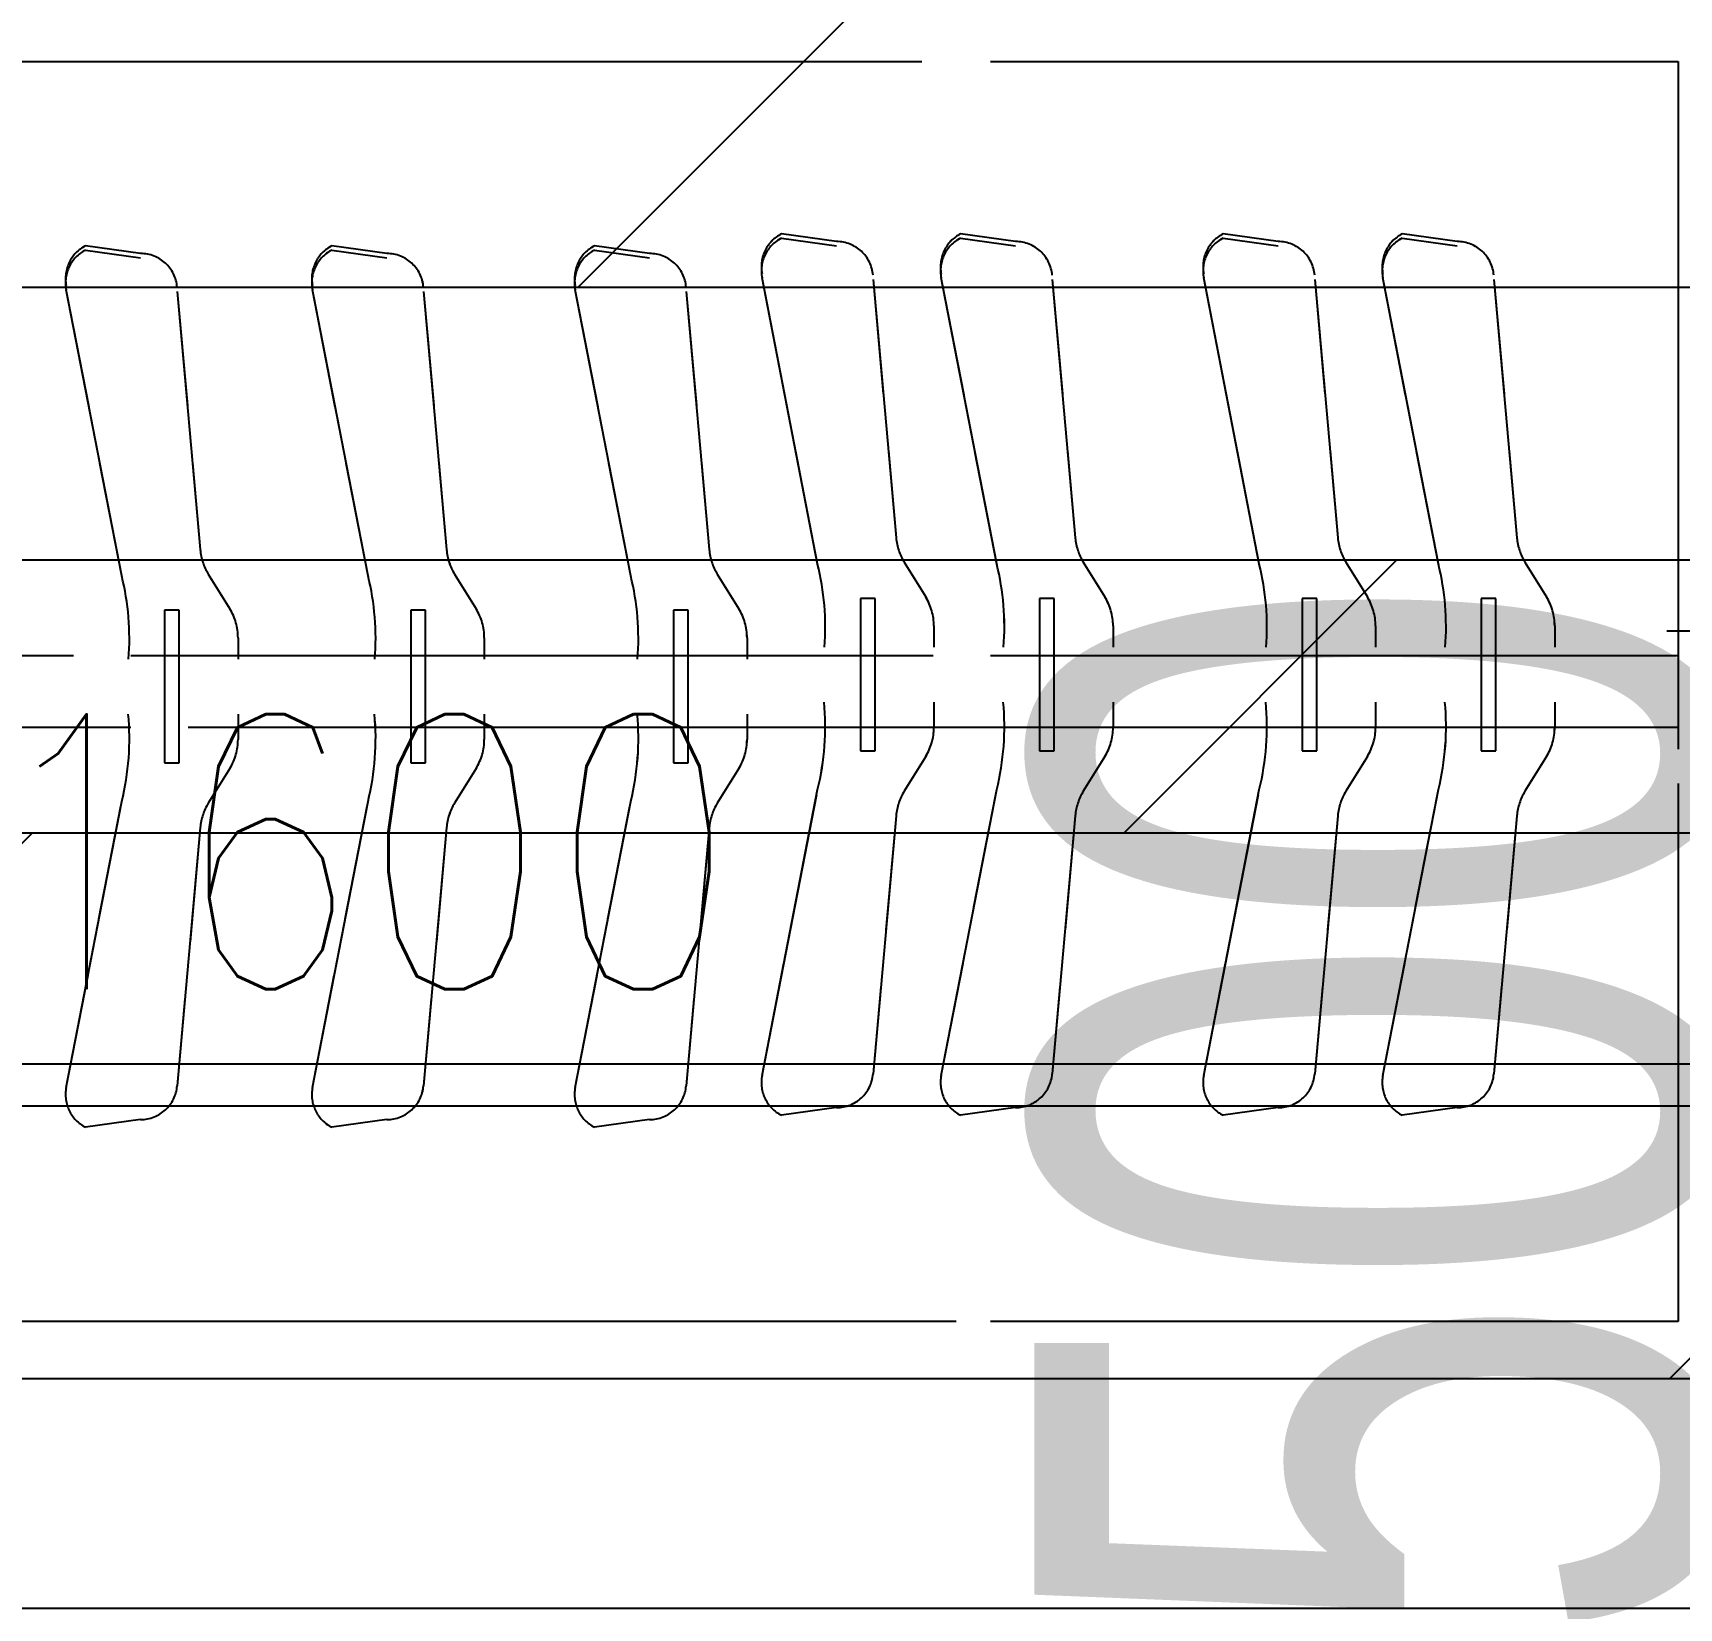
# Model space of a CAD drawing. Header units: inches. Extents: x -2597087 to 134135, y -662679 to 20000.
# Drawn here: x 10527 to 11245, y -12177 to -11490 of the extents above; entities that cross this region are included whole.
import ezdxf

# ---------------------------------------------------------------- set-up
doc = ezdxf.new("R2010")
doc.units = ezdxf.units.IN
doc.header["$LTSCALE"] = 100
doc.header["$MEASUREMENT"] = 0
for name, pattern in [('$0$DASH', [0.35, 0.25, -0.1]), ('__DASH', [0.35, 0.25, -0.1]), ('CENTER', [50.8, 31.75, -6.35, 6.35, -6.35]), ('DASH', [0.35, 0.25, -0.1]), ('HIDDENX2', [0.75, 0.5, -0.25])]:
    doc.linetypes.add(name, pattern=pattern)
doc.layers.get('0').update_dxf_attribs({"linetype": 'CONTINUOUS'})
doc.layers.get('Defpoints').update_dxf_attribs({"linetype": 'CONTINUOUS'})
for name, color, linetype in [('-04给水图层', 142, 'CENTER'), ('00-梁编号', 2, 'CONTINUOUS'), ('00-梁虚线', 4, 'DASH'), ('EQUIP-动力', 3, 'CONTINUOUS'), ('EQUIP-照明', 3, 'CONTINUOUS'), ('floor', 8, 'CONTINUOUS'), ('RC', 1, 'CONTINUOUS'), ('WALL', 7, 'CONTINUOUS'), ('wall-dim', 3, 'CONTINUOUS'), ('家具', 1, 'DASH')]:
    doc.layers.add(name, color=color, linetype=linetype)
doc.styles.get("Standard").update_dxf_attribs({"font": 'txt.shx', "width": 0.8, "bigfont": 'GBCBIG.shx'})
doc.styles.add('结构海文', font='haiwenrs2015.shx', dxfattribs={"width": 0.7, "bigfont": 'haiwenhz.shx'})
doc.dimstyles.new('50', dxfattribs={"dimscale": 50, "dimtxt": 2.4, "dimasz": 0.8, "dimexe": 1.25, "dimexo": 0.6, "dimgap": 0.65, "dimtad": 1, "dimdec": 0, "dimdsep": 46, "dimtxsty": 'Standard', "dimblk1": 'DOT', "dimblk2": 'DOT', "dimsah": 1, "dimcen": 2.5, "dimclrd": 3, "dimclre": 3, "dimclrt": 3, "dimadec": 0, "dimazin": 0, "dimtfac": 1, "dimtdec": 0, "dimtix": 1, "dimtmove": 2, "dimatfit": 0, "dimldrblk": 'DOT', "dimfxl": 5, "dimfxlon": 1, "dimarcsym": 0})

# ---------------------------------------------------------------- blocks, each defined once
blk = doc.blocks.new('DFG44EWDSDFG')
at = {"layer": 'WALL'}
for p, q in [((11469.92, -12077.45), (9869.92, -12077.45)), ((9669.92, -12177.45), (11469.92, -12177.45))]:
    blk.add_line(p, q, dxfattribs=at)
blk = doc.blocks.new('_Dot')
at = {"color": 0, "linetype": 'ByBlock', "lineweight": -2}
blk.add_line((-0.5, 0), (-1, 0), dxfattribs=at)
at = {"color": 0, "linetype": 'ByBlock', "const_width": 0.5}
blk.add_lwpolyline([(-0.25, 0, 1), (0.25, 0, 1)], format="xyb", close=True, dxfattribs=at)
blk = doc.blocks.new('*D438')
at = {"layer": 'Defpoints', "color": 0, "transparency": 16777216}
for p in [(11319.92, -11751.14), (11319.92, -11962.46), (11469.92, -12003.36)]:
    blk.add_point(p, dxfattribs=at)
at = {"layer": 'EQUIP-照明', "color": 3, "lineweight": -2, "transparency": 16777216}
for p, q in [((11319.92, -11932.46), (11319.92, -11688.64)), ((11469.92, -11973.36), (11469.92, -11688.64)), ((11279.92, -11751.14), (11239.92, -11751.14)), ((11469.92, -11751.14), (11319.92, -11751.14)), ((11509.92, -11751.14), (11549.92, -11751.14))]:
    blk.add_line(p, q, dxfattribs=at)
at = {"layer": 'EQUIP-照明', "color": 3, "lineweight": -2, "transparency": 16777216, "xscale": 40, "yscale": 40, "zscale": 40}
blk.add_blockref('_Dot', (11319.92, -11751.14), dxfattribs=at)
at = {"layer": 'EQUIP-照明', "color": 3, "lineweight": -2, "transparency": 16777216, "xscale": 40, "yscale": 40, "zscale": 40, "rotation": 180}
blk.add_blockref('_Dot', (11469.92, -11751.14), dxfattribs=at)
at = {"layer": 'EQUIP-照明', "color": 3, "transparency": 16777216, "insert": (11394.92, -11658.64), "char_height": 120, "attachment_point": 5}
blk.add_mtext('150', dxfattribs=at)
blk = doc.blocks.new('DREGFDS34DFDFDFFDDFDF')
at = {"layer": 'EQUIP-动力', "color": 8, "linetype": '__DASH', "ltscale": 10}
for p, q in [((37914.19, -11502.68), (39264.19, -11502.68)), ((39264.19, -11502.68), (39264.19, -12052.45)), ((38593.45, -11586.42), (38569.41, -11583.08)), ((38700.89, -11586.42), (38676.85, -11583.08)), ((38815.49, -11586.42), (38791.45, -11583.08)), ((38897.01, -11581.23), (38872.97, -11577.88)), ((38872.97, -11579.74), (38897.01, -11583.08)), ((38975.16, -11581.23), (38951.12, -11577.88)), ((38951.12, -11579.74), (38975.16, -11583.08)), ((39089.68, -11581.23), (39065.64, -11577.88)), ((39065.64, -11579.74), (39089.68, -11583.08)), ((39167.82, -11581.23), (39143.78, -11577.88)), ((39143.78, -11579.74), (39167.82, -11583.08)), ((38569.41, -11584.93), (38593.45, -11588.28)), ((38676.85, -11584.93), (38700.89, -11588.28)), ((38791.45, -11584.93), (38815.49, -11588.28)), ((38888.79, -11721.9), (38864.54, -11597.03)), ((38966.94, -11721.9), (38942.69, -11597.03)), ((39081.45, -11721.9), (39057.21, -11597.03)), ((39159.6, -11721.9), (39135.36, -11597.03)), ((38585.23, -11727.1), (38560.98, -11602.23)), ((38609.4, -11602.99), (38619.48, -11715.63)), ((38692.67, -11727.1), (38668.42, -11602.23)), ((38716.84, -11602.99), (38726.92, -11715.63)), ((38807.27, -11727.1), (38783.02, -11602.23)), ((38831.44, -11602.99), (38841.52, -11715.63)), ((38912.96, -11597.79), (38923.04, -11710.43)), ((38991.11, -11597.79), (39001.19, -11710.43)), ((39105.62, -11597.79), (39115.7, -11710.43)), ((39183.77, -11597.79), (39193.85, -11710.43)), ((38622.98, -11726.31), (38632.36, -11741.49)), ((38730.42, -11726.31), (38739.8, -11741.49)), ((38845.02, -11726.31), (38854.4, -11741.49)), ((38926.54, -11721.11), (38935.92, -11736.29)), ((39004.69, -11721.11), (39014.07, -11736.29)), ((39119.21, -11721.11), (39128.59, -11736.29)), ((39197.36, -11721.11), (39206.73, -11736.29)), ((38907.45, -11736.89), (38907.45, -11803.42)), ((38913.84, -11736.89), (38907.45, -11736.89)), ((38913.84, -11803.42), (38913.84, -11736.89)), ((38985.6, -11736.89), (38985.6, -11803.42)), ((38991.99, -11736.89), (38985.6, -11736.89)), ((38991.99, -11803.42), (38991.99, -11736.89)), ((39100.12, -11736.89), (39100.12, -11803.42)), ((39106.51, -11736.89), (39100.12, -11736.89)), ((39106.51, -11803.42), (39106.51, -11736.89)), ((39178.26, -11736.89), (39178.26, -11803.42)), ((39184.66, -11736.89), (39178.26, -11736.89)), ((39184.66, -11803.42), (39184.66, -11736.89)), ((38603.89, -11742.09), (38603.89, -11808.61)), ((38610.28, -11742.09), (38603.89, -11742.09)), ((38610.28, -11808.61), (38610.28, -11742.09)), ((38711.33, -11742.09), (38711.33, -11808.61)), ((38717.72, -11742.09), (38711.33, -11742.09)), ((38717.72, -11808.61), (38717.72, -11742.09)), ((38825.93, -11742.09), (38825.93, -11808.61)), ((38832.32, -11742.09), (38825.93, -11742.09)), ((38832.32, -11808.61), (38832.32, -11742.09)), ((38635.94, -11754.1), (38635.94, -11763.35)), ((38743.38, -11754.1), (38743.38, -11763.35)), ((38857.98, -11754.1), (38857.98, -11763.35)), ((38939.51, -11748.9), (38939.51, -11758.15)), ((39017.65, -11748.9), (39017.65, -11758.15)), ((39132.17, -11748.9), (39132.17, -11758.15)), ((39210.32, -11748.9), (39210.32, -11758.15)), ((37914.19, -11761.87), (39264.19, -11761.87)), ((38939.51, -11782.15), (38939.51, -11793.26)), ((39017.65, -11782.15), (39017.65, -11793.26)), ((39132.17, -11782.15), (39132.17, -11793.26)), ((39210.32, -11782.15), (39210.32, -11793.26)), ((38635.94, -11787.35), (38635.94, -11798.46)), ((38743.38, -11787.35), (38743.38, -11798.46)), ((38857.98, -11787.35), (38857.98, -11798.46)), ((39264.19, -11793.26), (37914.19, -11793.26)), ((38907.45, -11803.42), (38913.84, -11803.42)), ((38985.6, -11803.42), (38991.99, -11803.42)), ((39100.12, -11803.42), (39106.51, -11803.42)), ((39178.26, -11803.42), (39184.66, -11803.42)), ((38603.89, -11808.61), (38610.28, -11808.61)), ((38632.36, -11811.08), (38622.98, -11826.25)), ((38711.33, -11808.61), (38717.72, -11808.61)), ((38739.8, -11811.08), (38730.42, -11826.25)), ((38825.93, -11808.61), (38832.32, -11808.61)), ((38854.4, -11811.08), (38845.02, -11826.25)), ((38935.92, -11805.88), (38926.54, -11821.05)), ((39014.07, -11805.88), (39004.69, -11821.05)), ((39128.59, -11805.88), (39119.21, -11821.05)), ((39206.73, -11805.88), (39197.36, -11821.05)), ((38560.98, -11950.33), (38585.23, -11825.46)), ((38668.42, -11950.33), (38692.67, -11825.46)), ((38783.02, -11950.33), (38807.27, -11825.46)), ((38864.54, -11945.13), (38888.79, -11820.27)), ((38942.69, -11945.13), (38966.94, -11820.27)), ((39057.21, -11945.13), (39081.45, -11820.27)), ((39135.36, -11945.13), (39159.6, -11820.27)), ((38923.04, -11831.73), (38912.96, -11944.37)), ((39001.19, -11831.73), (38991.11, -11944.37)), ((39115.7, -11831.73), (39105.62, -11944.37)), ((39193.85, -11831.73), (39183.77, -11944.37)), ((38619.48, -11836.93), (38609.4, -11949.57)), ((38726.92, -11836.93), (38716.84, -11949.57)), ((38841.52, -11836.93), (38831.44, -11949.57)), ((38897.01, -11959.08), (38872.97, -11962.43)), ((38975.16, -11959.08), (38951.12, -11962.43)), ((39089.68, -11959.08), (39065.64, -11962.43)), ((39167.82, -11959.08), (39143.78, -11962.43)), ((38593.45, -11964.28), (38569.41, -11967.63)), ((38700.89, -11964.28), (38676.85, -11967.63)), ((38815.49, -11964.28), (38791.45, -11967.63)), ((39264.19, -12052.45), (37914.19, -12052.45)), ((39289.19, -12077.45), (37889.19, -12077.45))]:
    blk.add_line(p, q, dxfattribs=at)
for centre, radius, start, end in [((38576.69, -11597.33), 16, 117.05669, 190.98887), ((38684.13, -11597.33), 16, 117.05669, 190.98887), ((38798.73, -11597.33), 16, 117.05669, 190.98887), ((38880.25, -11592.13), 16, 117.05669, 190.98887), ((38880.25, -11593.98), 16, 117.05669, 190.98887), ((38897.01, -11597.23), 16, 4.62372, 90), ((38958.4, -11592.13), 16, 117.05669, 190.98887), ((38958.4, -11593.98), 16, 117.05669, 190.98887), ((38975.16, -11597.23), 16, 4.62372, 90), ((39072.92, -11592.13), 16, 117.05669, 190.98887), ((39072.92, -11593.98), 16, 117.05669, 190.98887), ((39089.68, -11597.23), 16, 4.62372, 90), ((39151.06, -11592.13), 16, 117.05669, 190.98887), ((39151.06, -11593.98), 16, 117.05669, 190.98887), ((39167.82, -11597.23), 16, 4.62372, 90), ((38576.69, -11599.18), 16, 117.05669, 190.98887), ((38593.45, -11602.42), 16, 4.62372, 90), ((38684.13, -11599.18), 16, 117.05669, 190.98887), ((38700.89, -11602.42), 16, 4.62372, 90), ((38798.73, -11599.18), 16, 117.05669, 190.98887), ((38815.49, -11602.42), 16, 4.62372, 90), ((38946.96, -11708.5), 24, 184.62372, 211.71366), ((39025.11, -11708.5), 24, 184.62372, 211.71366), ((39139.63, -11708.5), 24, 184.62372, 211.71366), ((39217.77, -11708.5), 24, 184.62372, 211.71366), ((38643.4, -11713.69), 24, 184.62372, 211.71366), ((38750.84, -11713.69), 24, 184.62372, 211.71366), ((38865.44, -11713.69), 24, 184.62372, 211.71366), ((38777.35, -11749.32), 114.76, 355.58395, 13.82278), ((38855.5, -11749.32), 114.76, 355.58395, 13.82278), ((38970.02, -11749.32), 114.76, 355.58395, 13.82278), ((39048.16, -11749.32), 114.76, 355.58395, 13.82278), ((38473.79, -11754.52), 114.76, 355.58395, 13.82278), ((38581.23, -11754.52), 114.76, 355.58395, 13.82278), ((38695.83, -11754.52), 114.76, 355.58395, 13.82278), ((38915.51, -11748.9), 24, 0, 31.71366), ((38993.65, -11748.9), 24, 0, 31.71366), ((39108.17, -11748.9), 24, 0, 31.71366), ((39186.32, -11748.9), 24, 0, 31.71366), ((38611.94, -11754.1), 24, 0, 31.71366), ((38719.38, -11754.1), 24, 0, 31.71366), ((38833.98, -11754.1), 24, 0, 31.71366), ((38777.35, -11792.85), 114.76, 346.17722, 5.34646), ((38855.5, -11792.85), 114.76, 346.17722, 5.34646), ((38970.02, -11792.85), 114.76, 346.17722, 5.34646), ((39048.16, -11792.85), 114.76, 346.17722, 5.34646), ((38473.79, -11798.05), 114.76, 346.17722, 5.34646), ((38581.23, -11798.05), 114.76, 346.17722, 5.34646), ((38695.83, -11798.05), 114.76, 346.17722, 5.34646), ((38611.94, -11798.46), 24, 328.28634, 0), ((38719.38, -11798.46), 24, 328.28634, 0), ((38833.98, -11798.46), 24, 328.28634, 0), ((38915.51, -11793.26), 24, 328.28634, 0), ((38993.65, -11793.26), 24, 328.28634, 0), ((39108.17, -11793.26), 24, 328.28634, 0), ((39186.32, -11793.26), 24, 328.28634, 0), ((38643.4, -11838.87), 24, 148.28634, 175.37628), ((38750.84, -11838.87), 24, 148.28634, 175.37628), ((38865.44, -11838.87), 24, 148.28634, 175.37628), ((38946.96, -11833.67), 24, 148.28634, 175.37628), ((39025.11, -11833.67), 24, 148.28634, 175.37628), ((39139.63, -11833.67), 24, 148.28634, 175.37628), ((39217.77, -11833.67), 24, 148.28634, 175.37628), ((38880.25, -11948.18), 16, 169.01113, 242.94331), ((38897.01, -11943.08), 16, 270, 355.37628), ((38958.4, -11948.18), 16, 169.01113, 242.94331), ((38975.16, -11943.08), 16, 270, 355.37628), ((39072.92, -11948.18), 16, 169.01113, 242.94331), ((39089.68, -11943.08), 16, 270, 355.37628), ((39151.06, -11948.18), 16, 169.01113, 242.94331), ((39167.82, -11943.08), 16, 270, 355.37628), ((38576.69, -11953.38), 16, 169.01113, 242.94331), ((38593.45, -11948.28), 16, 270, 355.37628), ((38684.13, -11953.38), 16, 169.01113, 242.94331), ((38700.89, -11948.28), 16, 270, 355.37628), ((38798.73, -11953.38), 16, 169.01113, 242.94331), ((38815.49, -11948.28), 16, 270, 355.37628)]:
    blk.add_arc(centre, radius, start, end, dxfattribs=at)
blk = doc.blocks.new('h54h5h56j56')
at = {"layer": '-04给水图层', "color": 8, "linetype": '$0$DASH', "ltscale": 5}
for p, q in [((33300.13, 13171.05), (34650.13, 13171.05)), ((34650.13, 13171.05), (34650.13, 12621.27)), ((34282.95, 13092.5), (34258.91, 13095.85)), ((34258.91, 13093.99), (34282.95, 13090.64)), ((34361.1, 13092.5), (34337.06, 13095.85)), ((34337.06, 13093.99), (34361.1, 13090.64)), ((34475.62, 13092.5), (34451.58, 13095.85)), ((34451.58, 13093.99), (34475.62, 13090.64)), ((34553.76, 13092.5), (34529.73, 13095.85)), ((34529.73, 13093.99), (34553.76, 13090.64)), ((33979.39, 13087.3), (33955.35, 13090.65)), ((33955.35, 13088.79), (33979.39, 13085.44)), ((34086.83, 13087.3), (34062.79, 13090.65)), ((34062.79, 13088.79), (34086.83, 13085.44)), ((34201.43, 13087.3), (34177.39, 13090.65)), ((34177.39, 13088.79), (34201.43, 13085.44)), ((33971.17, 12946.63), (33946.92, 13071.49)), ((33995.34, 13070.73), (34005.42, 12958.1)), ((34078.61, 12946.63), (34054.36, 13071.49)), ((34102.78, 13070.73), (34112.86, 12958.1)), ((34193.21, 12946.63), (34168.96, 13071.49)), ((34217.38, 13070.73), (34227.46, 12958.1)), ((34274.73, 12951.83), (34250.49, 13076.69)), ((34298.9, 13075.93), (34308.98, 12963.29)), ((34352.88, 12951.83), (34328.63, 13076.69)), ((34377.05, 13075.93), (34387.13, 12963.29)), ((34467.4, 12951.83), (34443.15, 13076.69)), ((34491.56, 13075.93), (34501.64, 12963.29)), ((34545.54, 12951.83), (34521.3, 13076.69)), ((34569.71, 13075.93), (34579.79, 12963.29)), ((34312.49, 12952.61), (34321.86, 12937.44)), ((34390.63, 12952.61), (34400.01, 12937.44)), ((34505.15, 12952.61), (34514.53, 12937.44)), ((34583.3, 12952.61), (34592.67, 12937.44)), ((34008.92, 12947.41), (34018.3, 12932.24)), ((34116.36, 12947.41), (34125.74, 12932.24)), ((34230.97, 12947.41), (34240.34, 12932.24)), ((34293.39, 12936.83), (34293.39, 12870.31)), ((34299.79, 12936.83), (34293.39, 12936.83)), ((34299.79, 12870.31), (34299.79, 12936.83)), ((34371.54, 12936.83), (34371.54, 12870.31)), ((34377.93, 12936.83), (34371.54, 12936.83)), ((34377.93, 12870.31), (34377.93, 12936.83)), ((34486.06, 12936.83), (34486.06, 12870.31)), ((34492.45, 12936.83), (34486.06, 12936.83)), ((34492.45, 12870.31), (34492.45, 12936.83)), ((34564.2, 12936.83), (34564.2, 12870.31)), ((34570.6, 12936.83), (34564.2, 12936.83)), ((34570.6, 12870.31), (34570.6, 12936.83)), ((33989.83, 12931.63), (33989.83, 12865.11)), ((33996.22, 12931.63), (33989.83, 12931.63)), ((33996.22, 12865.11), (33996.22, 12931.63)), ((34097.27, 12931.63), (34097.27, 12865.11)), ((34103.66, 12931.63), (34097.27, 12931.63)), ((34103.66, 12865.11), (34103.66, 12931.63)), ((34211.87, 12931.63), (34211.87, 12865.11)), ((34218.27, 12931.63), (34211.87, 12931.63)), ((34218.27, 12865.11), (34218.27, 12931.63)), ((34021.88, 12919.62), (34021.88, 12910.37)), ((34129.32, 12919.62), (34129.32, 12910.37)), ((34243.93, 12919.62), (34243.93, 12910.37)), ((34325.45, 12924.82), (34325.45, 12915.57)), ((34403.59, 12924.82), (34403.59, 12915.57)), ((34518.11, 12924.82), (34518.11, 12915.57)), ((34596.26, 12924.82), (34596.26, 12915.57)), ((33300.13, 12911.86), (34650.13, 12911.86)), ((34325.45, 12891.57), (34325.45, 12880.46)), ((34403.59, 12891.57), (34403.59, 12880.46)), ((34518.11, 12891.57), (34518.11, 12880.46)), ((34596.26, 12891.57), (34596.26, 12880.46)), ((34021.88, 12886.37), (34021.88, 12875.26)), ((34129.32, 12886.37), (34129.32, 12875.26)), ((34243.93, 12886.37), (34243.93, 12875.26)), ((34650.13, 12880.46), (33300.13, 12880.46)), ((34293.39, 12870.31), (34299.79, 12870.31)), ((34371.54, 12870.31), (34377.93, 12870.31)), ((34486.06, 12870.31), (34492.45, 12870.31)), ((34564.2, 12870.31), (34570.6, 12870.31)), ((33989.83, 12865.11), (33996.22, 12865.11)), ((34018.3, 12862.65), (34008.92, 12847.47)), ((34097.27, 12865.11), (34103.66, 12865.11)), ((34125.74, 12862.65), (34116.36, 12847.47)), ((34211.87, 12865.11), (34218.27, 12865.11)), ((34240.34, 12862.65), (34230.97, 12847.47)), ((34321.86, 12867.85), (34312.49, 12852.67)), ((34400.01, 12867.85), (34390.63, 12852.67)), ((34514.53, 12867.85), (34505.15, 12852.67)), ((34592.67, 12867.85), (34583.3, 12852.67)), ((33946.92, 12723.4), (33971.17, 12848.26)), ((34054.36, 12723.4), (34078.61, 12848.26)), ((34168.96, 12723.4), (34193.21, 12848.26)), ((34250.49, 12728.59), (34274.73, 12853.46)), ((34328.63, 12728.59), (34352.88, 12853.46)), ((34443.15, 12728.59), (34467.4, 12853.46)), ((34521.3, 12728.59), (34545.54, 12853.46)), ((34308.98, 12841.99), (34298.9, 12729.35)), ((34387.13, 12841.99), (34377.05, 12729.35)), ((34501.64, 12841.99), (34491.56, 12729.35)), ((34579.79, 12841.99), (34569.71, 12729.35)), ((34005.42, 12836.79), (33995.34, 12724.15)), ((34112.86, 12836.79), (34102.78, 12724.15)), ((34227.46, 12836.79), (34217.38, 12724.15)), ((34282.95, 12714.64), (34258.91, 12711.29)), ((34361.1, 12714.64), (34337.06, 12711.29)), ((34475.62, 12714.64), (34451.58, 12711.29)), ((34553.76, 12714.64), (34529.73, 12711.29)), ((33979.39, 12709.44), (33955.35, 12706.1)), ((34086.83, 12709.44), (34062.79, 12706.1)), ((34201.43, 12709.44), (34177.39, 12706.1)), ((34650.13, 12621.27), (33300.13, 12621.27)), ((34675.13, 12596.27), (33275.13, 12596.27))]:
    blk.add_line(p, q, dxfattribs=at)
for centre, radius, start, end in [((34266.19, 13081.6), 16, 117.05669, 190.98887), ((34266.19, 13079.74), 16, 117.05669, 190.98887), ((34282.95, 13076.5), 16, 4.62372, 90), ((34344.34, 13081.6), 16, 117.05669, 190.98887), ((34344.34, 13079.74), 16, 117.05669, 190.98887), ((34361.1, 13076.5), 16, 4.62372, 90), ((34458.86, 13081.6), 16, 117.05669, 190.98887), ((34458.86, 13079.74), 16, 117.05669, 190.98887), ((34475.62, 13076.5), 16, 4.62372, 90), ((34537, 13081.6), 16, 117.05669, 190.98887), ((34537, 13079.74), 16, 117.05669, 190.98887), ((34553.76, 13076.5), 16, 4.62372, 90), ((33962.63, 13076.4), 16, 117.05669, 190.98887), ((33962.63, 13074.54), 16, 117.05669, 190.98887), ((33979.39, 13071.3), 16, 4.62372, 90), ((34070.07, 13076.4), 16, 117.05669, 190.98887), ((34070.07, 13074.54), 16, 117.05669, 190.98887), ((34086.83, 13071.3), 16, 4.62372, 90), ((34184.67, 13076.4), 16, 117.05669, 190.98887), ((34184.67, 13074.54), 16, 117.05669, 190.98887), ((34201.43, 13071.3), 16, 4.62372, 90), ((34332.9, 12965.23), 24, 184.62372, 211.71366), ((34411.05, 12965.23), 24, 184.62372, 211.71366), ((34525.57, 12965.23), 24, 184.62372, 211.71366), ((34603.71, 12965.23), 24, 184.62372, 211.71366), ((34029.34, 12960.03), 24, 184.62372, 211.71366), ((34136.78, 12960.03), 24, 184.62372, 211.71366), ((34251.38, 12960.03), 24, 184.62372, 211.71366), ((34163.29, 12924.41), 114.76, 355.58395, 13.82278), ((34241.44, 12924.41), 114.76, 355.58395, 13.82278), ((34355.96, 12924.41), 114.76, 355.58395, 13.82278), ((34434.11, 12924.41), 114.76, 355.58395, 13.82278), ((33859.73, 12919.21), 114.76, 355.58395, 13.82278), ((33967.17, 12919.21), 114.76, 355.58395, 13.82278), ((34081.77, 12919.21), 114.76, 355.58395, 13.82278), ((34301.45, 12924.82), 24, 0, 31.71366), ((34379.59, 12924.82), 24, 0, 31.71366), ((34494.11, 12924.82), 24, 0, 31.71366), ((34572.26, 12924.82), 24, 0, 31.71366), ((33997.88, 12919.62), 24, 0, 31.71366), ((34105.32, 12919.62), 24, 0, 31.71366), ((34219.93, 12919.62), 24, 0, 31.71366), ((34163.29, 12880.88), 114.76, 346.17722, 5.34646), ((34241.44, 12880.88), 114.76, 346.17722, 5.34646), ((34355.96, 12880.88), 114.76, 346.17722, 5.34646), ((34434.11, 12880.88), 114.76, 346.17722, 5.34646), ((33859.73, 12875.68), 114.76, 346.17722, 5.34646), ((33967.17, 12875.68), 114.76, 346.17722, 5.34646), ((34081.77, 12875.68), 114.76, 346.17722, 5.34646), ((34301.45, 12880.46), 24, 328.28634, 0), ((34379.59, 12880.46), 24, 328.28634, 0), ((34494.11, 12880.46), 24, 328.28634, 0), ((34572.26, 12880.46), 24, 328.28634, 0), ((33997.88, 12875.26), 24, 328.28634, 0), ((34105.32, 12875.26), 24, 328.28634, 0), ((34219.93, 12875.26), 24, 328.28634, 0), ((34029.34, 12834.86), 24, 148.28634, 175.37628), ((34136.78, 12834.86), 24, 148.28634, 175.37628), ((34251.38, 12834.86), 24, 148.28634, 175.37628), ((34332.9, 12840.06), 24, 148.28634, 175.37628), ((34411.05, 12840.06), 24, 148.28634, 175.37628), ((34525.57, 12840.06), 24, 148.28634, 175.37628), ((34603.71, 12840.06), 24, 148.28634, 175.37628), ((34266.19, 12725.54), 16, 169.01113, 242.94331), ((34282.95, 12730.64), 16, 270, 355.37628), ((34344.34, 12725.54), 16, 169.01113, 242.94331), ((34361.1, 12730.64), 16, 270, 355.37628), ((34458.86, 12725.54), 16, 169.01113, 242.94331), ((34475.62, 12730.64), 16, 270, 355.37628), ((34537, 12725.54), 16, 169.01113, 242.94331), ((34553.76, 12730.64), 16, 270, 355.37628), ((33962.63, 12720.35), 16, 169.01113, 242.94331), ((33979.39, 12725.44), 16, 270, 355.37628), ((34070.07, 12720.35), 16, 169.01113, 242.94331), ((34086.83, 12725.44), 16, 270, 355.37628), ((34184.67, 12720.35), 16, 169.01113, 242.94331), ((34201.43, 12725.44), 16, 270, 355.37628)]:
    blk.add_arc(centre, radius, start, end, dxfattribs=at)
blk = doc.blocks.new('*D578')
at = {"layer": 'Defpoints', "color": 0, "transparency": 16777216}
for p in [(9669.92, -12177.45), (11469.92, -12177.45), (9669.92, -12393.88)]:
    blk.add_point(p, dxfattribs=at)
at = {"layer": 'wall-dim', "color": 3, "lineweight": -2, "transparency": 16777216}
for p, q in [((9669.92, -12207.45), (9669.92, -12456.38)), ((11469.92, -12207.45), (11469.92, -12456.38)), ((11429.92, -12393.88), (9709.92, -12393.88))]:
    blk.add_line(p, q, dxfattribs=at)
at = {"layer": 'wall-dim', "color": 3, "lineweight": -2, "transparency": 16777216, "xscale": 40, "yscale": 40, "zscale": 40, "rotation": 180}
blk.add_blockref('_Dot', (9669.92, -12393.88), dxfattribs=at)
at = {"layer": 'wall-dim', "color": 3, "lineweight": -2, "transparency": 16777216, "xscale": 40, "yscale": 40, "zscale": 40}
blk.add_blockref('_Dot', (11469.92, -12393.88), dxfattribs=at)
at = {"layer": 'wall-dim', "color": 3, "transparency": 16777216, "insert": (10569.92, -12301.38), "char_height": 120, "attachment_point": 5}
blk.add_mtext('1800', dxfattribs=at)
blk = doc.blocks.new('*D585')
at = {"layer": 'Defpoints', "color": 0, "transparency": 16777216}
for p in [(11469.92, -11939.96), (9869.92, -12077.45), (11469.92, -12077.45)]:
    blk.add_point(p, dxfattribs=at)
at = {"layer": 'wall-dim', "color": 3, "lineweight": -2, "transparency": 16777216}
for p, q in [((9869.92, -12047.45), (9869.92, -11877.46)), ((11469.92, -12047.45), (11469.92, -11877.46)), ((9909.92, -11939.96), (11429.92, -11939.96))]:
    blk.add_line(p, q, dxfattribs=at)
at = {"layer": 'wall-dim', "color": 3, "lineweight": -2, "transparency": 16777216, "xscale": 40, "yscale": 40, "zscale": 40, "rotation": 180}
blk.add_blockref('_Dot', (9869.92, -11939.96), dxfattribs=at)
at = {"layer": 'wall-dim', "color": 3, "lineweight": -2, "transparency": 16777216, "xscale": 40, "yscale": 40, "zscale": 40}
blk.add_blockref('_Dot', (11469.92, -11939.96), dxfattribs=at)
at = {"layer": 'wall-dim', "color": 3, "transparency": 16777216, "insert": (10669.92, -11847.46), "char_height": 120, "attachment_point": 5}
blk.add_mtext('1600', dxfattribs=at)
blk = doc.blocks.new('GTDEHD')
at = {"layer": '00-梁编号', "color": 8, "style": '结构海文', "width": 0.7}
blk.add_text('KL34(1) 200X500', height=300, rotation=90, dxfattribs=at).set_placement((107704.96, -22431.74))

msp = doc.modelspace()

# ---------------------------------------------------------------- hatches: boundary and pattern name
at = {"layer": 'floor'}
h = msp.add_hatch(dxfattribs=at)
h.set_pattern_fill('DOLMIT', color=256, scale=150, style=0)
h.set_pattern_definition([(0, (12669.92, -12077.45), (3e-14, 119.0613), []), (45, (12669.9, -12077.45), (-238.122, 238.122), [168.38, -336.756])])
h.paths.add_polyline_path([(9869.915, -12077.452), (12469.915, -12077.452), (12469.915, -9077.452), (9869.915, -9077.452)])

# ---------------------------------------------------------------- linework, layer by layer
at = {"layer": 'RC', "color": 1}
msp.add_lwpolyline([(9869.915, -9077.452), (12469.915, -9077.452), (12469.915, -12077.452), (9869.915, -12077.452)], close=True, dxfattribs=at)
at = {"layer": 'RC'}
msp.add_lwpolyline([(9869.915, -12177.452), (12469.915, -12177.452), (12469.915, -13277.452), (9869.915, -13277.452)], close=True, dxfattribs=at)
at = {"layer": '家具', "color": 8, "linetype": 'HIDDENX2'}
for p, q in [((10574.176, -11586.424), (10550.138, -11583.076)), ((10681.615, -11586.424), (10657.577, -11583.076)), ((10796.219, -11586.424), (10772.181, -11583.076)), ((10877.74, -11581.226), (10853.702, -11577.878)), ((10853.702, -11579.735), (10877.74, -11583.083)), ((10955.886, -11581.226), (10931.848, -11577.878)), ((10931.848, -11579.735), (10955.886, -11583.083)), ((11070.404, -11581.226), (11046.366, -11577.878)), ((11046.366, -11579.735), (11070.404, -11583.083)), ((11148.55, -11581.226), (11124.512, -11577.878)), ((11124.512, -11579.735), (11148.55, -11583.083)), ((10550.138, -11584.933), (10574.176, -11588.281)), ((10657.577, -11584.933), (10681.615, -11588.281)), ((10772.181, -11584.933), (10796.219, -11588.281)), ((10869.519, -11721.9), (10845.273, -11597.034)), ((10947.666, -11721.9), (10923.42, -11597.034)), ((11062.183, -11721.9), (11037.937, -11597.034)), ((11140.33, -11721.9), (11116.083, -11597.034)), ((10565.955, -11727.098), (10541.709, -11602.232)), ((10590.124, -11602.991), (10600.204, -11715.629)), ((10673.395, -11727.098), (10649.149, -11602.232)), ((10697.563, -11602.991), (10707.643, -11715.629)), ((10787.998, -11727.098), (10763.752, -11602.232)), ((10812.167, -11602.991), (10822.247, -11715.629)), ((10893.688, -11597.793), (10903.768, -11710.431)), ((10971.834, -11597.793), (10981.914, -11710.431)), ((11086.352, -11597.793), (11096.432, -11710.431)), ((11164.498, -11597.793), (11174.578, -11710.431)), ((10603.709, -11726.311), (10613.086, -11741.485)), ((10711.149, -11726.311), (10720.526, -11741.485)), ((10825.752, -11726.311), (10835.129, -11741.485)), ((10907.273, -11721.113), (10916.65, -11736.288)), ((10985.42, -11721.113), (10994.797, -11736.288)), ((11099.937, -11721.113), (11109.314, -11736.288)), ((11178.084, -11721.113), (11187.461, -11736.288)), ((10888.181, -11736.893), (10888.181, -11803.417)), ((10894.573, -11736.893), (10888.181, -11736.893)), ((10894.573, -11803.417), (10894.573, -11736.893)), ((10966.327, -11736.893), (10966.327, -11803.417)), ((10972.72, -11736.893), (10966.327, -11736.893)), ((10972.72, -11803.417), (10972.72, -11736.893)), ((11080.845, -11736.893), (11080.845, -11803.417)), ((11087.237, -11736.893), (11080.845, -11736.893)), ((11087.237, -11803.417), (11087.237, -11736.893)), ((11158.991, -11736.893), (11158.991, -11803.417)), ((11165.384, -11736.893), (11158.991, -11736.893)), ((11165.384, -11803.417), (11165.384, -11736.893)), ((10584.617, -11742.091), (10584.617, -11808.614)), ((10591.009, -11742.091), (10584.617, -11742.091)), ((10591.009, -11808.614), (10591.009, -11742.091)), ((10692.057, -11742.091), (10692.057, -11808.614)), ((10698.449, -11742.091), (10692.057, -11742.091)), ((10698.449, -11808.614), (10698.449, -11742.091)), ((10806.66, -11742.091), (10806.66, -11808.614)), ((10813.052, -11742.091), (10806.66, -11742.091)), ((10813.052, -11808.614), (10813.052, -11742.091)), ((10616.67, -11754.102), (10616.67, -11763.353)), ((10724.11, -11754.102), (10724.11, -11763.353)), ((10838.713, -11754.102), (10838.713, -11763.353)), ((10920.234, -11748.904), (10920.234, -11758.155)), ((10998.38, -11748.904), (10998.38, -11758.155)), ((11112.898, -11748.904), (11112.898, -11758.155)), ((11191.044, -11748.904), (11191.044, -11758.155)), ((10920.234, -11782.155), (10920.234, -11793.262)), ((10998.38, -11782.155), (10998.38, -11793.263)), ((11112.898, -11782.155), (11112.898, -11793.262)), ((11191.044, -11782.155), (11191.044, -11793.263)), ((10616.67, -11787.353), (10616.67, -11798.46)), ((10724.11, -11787.353), (10724.11, -11798.46)), ((10838.713, -11787.353), (10838.713, -11798.46)), ((10888.181, -11803.417), (10894.573, -11803.417)), ((10966.327, -11803.417), (10972.72, -11803.417)), ((11080.845, -11803.417), (11087.237, -11803.417)), ((11158.991, -11803.417), (11165.384, -11803.417)), ((10584.617, -11808.614), (10591.009, -11808.614)), ((10613.086, -11811.076), (10603.709, -11826.251)), ((10692.057, -11808.614), (10698.449, -11808.614)), ((10720.526, -11811.076), (10711.149, -11826.251)), ((10806.66, -11808.614), (10813.052, -11808.614)), ((10835.129, -11811.076), (10825.752, -11826.251)), ((10916.65, -11805.879), (10907.273, -11821.053)), ((10994.797, -11805.879), (10985.42, -11821.053)), ((11109.314, -11805.879), (11099.937, -11821.053)), ((11187.461, -11805.879), (11178.084, -11821.053)), ((10541.709, -11950.33), (10565.955, -11825.464)), ((10649.149, -11950.33), (10673.395, -11825.464)), ((10763.752, -11950.33), (10787.998, -11825.464)), ((10845.273, -11945.132), (10869.519, -11820.266)), ((10923.42, -11945.132), (10947.666, -11820.267)), ((11037.937, -11945.132), (11062.183, -11820.266)), ((11116.083, -11945.132), (11140.33, -11820.267)), ((10903.768, -11831.735), (10893.688, -11944.373)), ((10981.914, -11831.735), (10971.834, -11944.373)), ((11096.432, -11831.735), (11086.352, -11944.373)), ((11174.578, -11831.735), (11164.498, -11944.373)), ((10600.204, -11836.933), (10590.124, -11949.571)), ((10707.643, -11836.933), (10697.563, -11949.571)), ((10822.247, -11836.933), (10812.167, -11949.571)), ((10877.74, -11959.083), (10853.702, -11962.431)), ((10955.886, -11959.083), (10931.848, -11962.431)), ((11070.404, -11959.083), (11046.366, -11962.431)), ((11148.55, -11959.083), (11124.512, -11962.431)), ((10574.176, -11964.281), (10550.138, -11967.629)), ((10681.615, -11964.281), (10657.577, -11967.629)), ((10796.219, -11964.281), (10772.181, -11967.629))]:
    msp.add_line(p, q, dxfattribs=at)
at = {"layer": '家具', "color": 252, "linetype": 'HIDDENX2'}
for p, q in [((9894.915, -11761.866), (11244.915, -11761.866)), ((11244.915, -11793.263), (9894.915, -11793.262))]:
    msp.add_line(p, q, dxfattribs=at)
at = {"layer": '家具', "color": 2, "linetype": 'DASH', "ltscale": 3}
msp.add_lwpolyline([(9869.915, -12077.452), (9869.915, -11477.675), (11269.915, -11477.676), (11269.915, -12077.453)], close=True, dxfattribs=at)
at = {"layer": '家具', "color": 1, "linetype": 'DASH', "ltscale": 3}
msp.add_lwpolyline([(9894.915, -12052.452), (9894.915, -11502.675), (11244.915, -11502.676), (11244.915, -12052.453)], close=True, dxfattribs=at)
at = {"layer": '家具', "color": 8, "linetype": 'HIDDENX2'}
for centre, radius, start, end in [((10557.416, -11597.325), 16, 117.056691, 190.988868), ((10664.855, -11597.325), 16, 117.056691, 190.988868), ((10779.459, -11597.325), 16, 117.056691, 190.988868), ((10860.98, -11592.127), 16, 117.056691, 190.988868), ((10860.98, -11593.984), 16, 117.056691, 190.988868), ((10877.74, -11597.226), 16, 4.623723, 90), ((10939.126, -11592.127), 16, 117.056691, 190.988868), ((10939.126, -11593.984), 16, 117.056691, 190.988868), ((10955.886, -11597.226), 16, 4.623723, 90), ((11053.644, -11592.127), 16, 117.056691, 190.988868), ((11053.644, -11593.984), 16, 117.056691, 190.988868), ((11070.404, -11597.226), 16, 4.623723, 90), ((11131.79, -11592.127), 16, 117.056691, 190.988868), ((11131.79, -11593.984), 16, 117.056691, 190.988868), ((11148.55, -11597.226), 16, 4.623723, 90), ((10557.416, -11599.182), 16, 117.056691, 190.988868), ((10574.176, -11602.424), 16, 4.623723, 90), ((10664.855, -11599.182), 16, 117.056691, 190.988868), ((10681.615, -11602.424), 16, 4.623723, 90), ((10779.459, -11599.182), 16, 117.056691, 190.988868), ((10796.219, -11602.424), 16, 4.623723, 90), ((10927.69, -11708.497), 24, 184.623723, 211.713656), ((11005.836, -11708.497), 24, 184.623723, 211.713656), ((11120.354, -11708.497), 24, 184.623723, 211.713656), ((11198.5, -11708.497), 24, 184.623723, 211.713656), ((10624.126, -11713.694), 24, 184.623723, 211.713656), ((10731.565, -11713.694), 24, 184.623723, 211.713656), ((10846.169, -11713.694), 24, 184.623723, 211.713656), ((10758.082, -11749.318), 114.761, 355.583952, 13.822776), ((10836.229, -11749.318), 114.761, 355.583952, 13.822776), ((10950.746, -11749.318), 114.761, 355.583952, 13.822776), ((11028.893, -11749.318), 114.761, 355.583952, 13.822776), ((10454.518, -11754.516), 114.761, 355.583952, 13.822776), ((10561.958, -11754.516), 114.761, 355.583952, 13.822776), ((10676.561, -11754.516), 114.761, 355.583952, 13.822776), ((10896.234, -11748.904), 24, 0, 31.713656), ((10974.38, -11748.904), 24, 0, 31.713656), ((11088.898, -11748.904), 24, 0, 31.713656), ((11167.044, -11748.904), 24, 0, 31.713656), ((10592.67, -11754.102), 24, 0, 31.713656), ((10700.11, -11754.102), 24, 0, 31.713656), ((10814.713, -11754.102), 24, 0, 31.713656), ((10758.082, -11792.848), 114.761, 346.177224, 5.346457), ((10836.229, -11792.848), 114.761, 346.177224, 5.346457), ((10950.746, -11792.848), 114.761, 346.177224, 5.346457), ((11028.893, -11792.848), 114.761, 346.177224, 5.346457), ((10454.518, -11798.046), 114.761, 346.177224, 5.346457), ((10561.958, -11798.046), 114.761, 346.177224, 5.346457), ((10676.561, -11798.046), 114.761, 346.177224, 5.346457), ((10592.67, -11798.46), 24, 328.286344, 0), ((10700.11, -11798.46), 24, 328.286344, 0), ((10814.713, -11798.46), 24, 328.286344, 0), ((10896.234, -11793.262), 24, 328.286344, 0), ((10974.38, -11793.263), 24, 328.286344, 0), ((11088.898, -11793.262), 24, 328.286344, 0), ((11167.044, -11793.263), 24, 328.286344, 0), ((10624.126, -11838.867), 24, 148.286344, 175.376277), ((10731.565, -11838.867), 24, 148.286344, 175.376277), ((10846.169, -11838.867), 24, 148.286344, 175.376277), ((10927.69, -11833.67), 24, 148.286344, 175.376277), ((11005.836, -11833.67), 24, 148.286344, 175.376277), ((11120.354, -11833.67), 24, 148.286344, 175.376277), ((11198.5, -11833.67), 24, 148.286344, 175.376277), ((10860.98, -11948.182), 16, 169.011132, 242.943309), ((10877.74, -11943.083), 16, 270, 355.376277), ((10939.126, -11948.182), 16, 169.011132, 242.943309), ((10955.886, -11943.083), 16, 270, 355.376277), ((11053.644, -11948.182), 16, 169.011132, 242.943309), ((11070.404, -11943.083), 16, 270, 355.376277), ((11131.79, -11948.182), 16, 169.011132, 242.943309), ((11148.55, -11943.083), 16, 270, 355.376277), ((10557.416, -11953.38), 16, 169.011132, 242.943309), ((10574.176, -11948.281), 16, 270, 355.376277), ((10664.855, -11953.38), 16, 169.011132, 242.943309), ((10681.615, -11948.281), 16, 270, 355.376277), ((10779.459, -11953.38), 16, 169.011132, 242.943309), ((10796.219, -11948.281), 16, 270, 355.376277)]:
    msp.add_arc(centre, radius, start, end, dxfattribs=at)

# ---------------------------------------------------------------- block references
at = {"layer": '-04给水图层'}
msp.add_blockref('h54h5h56j56', (-23405.213, -24673.725), dxfattribs=at)
msp.add_blockref('DFG44EWDSDFG', (0, 0))
at = {"layer": '00-梁虚线'}
msp.add_blockref('GTDEHD', (-96440.852, 8503.907), dxfattribs=at)
at = {"layer": 'EQUIP-动力', "color": 2}
msp.add_blockref('DREGFDS34DFDFDFFDDFDF', (-28019.272, 0), dxfattribs=at)

# ---------------------------------------------------------------- dimensions: what is measured, and where the dimension line sits
at = {"layer": 'EQUIP-照明', "color": 6}
dim = msp.add_linear_dim(base=(11319.915, -11751.135), p1=(11469.915, -12003.356), p2=(11319.915, -11962.458), angle=180, dimstyle='50', dxfattribs=at)
dim.commit()
dim.dimension.update_dxf_attribs({"geometry": '*D438', "text_midpoint": (11394.915, -11658.635)})
at = {"layer": 'wall-dim'}
for base, p1, p2, picture, middle in [((11469.915, -11939.958), (9869.915, -12077.452), (11469.915, -12077.452), '*D585', (10669.915, -11847.458)), ((9669.915, -12393.885), (11469.915, -12177.452), (9669.915, -12177.452), '*D578', (10569.915, -12301.385))]:
    dim = msp.add_linear_dim(base=base, p1=p1, p2=p2, dimstyle='50', override={"dimarcsym": 2}, dxfattribs=at)
    dim.commit()
    dim.dimension.update_dxf_attribs({"geometry": picture, "text_midpoint": middle})

doc.saveas('drawing.dxf')
